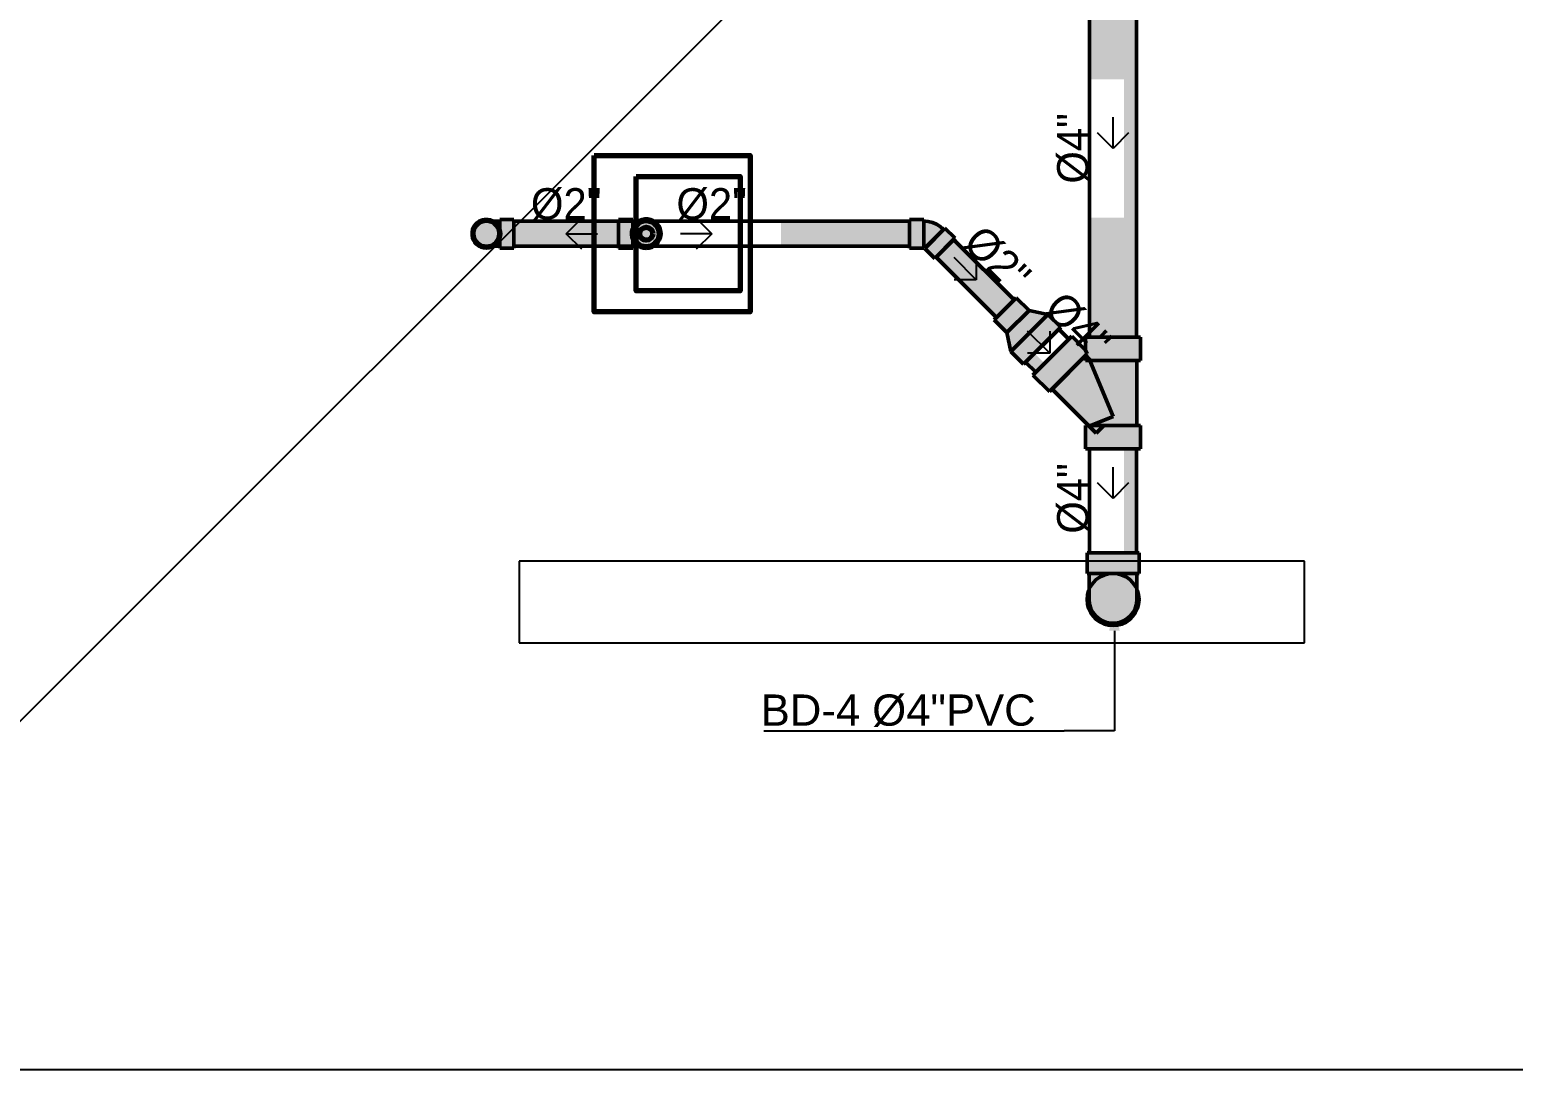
# Model space of a CAD drawing. Header units: metres. Extents: x -232 to 581, y 30 to 789.
# Drawn here: x 349.863 to 353.482, y 380.516 to 383.053 of the extents above; entities that cross this region are included whole.
import ezdxf

# ---------------------------------------------------------------- set-up
doc = ezdxf.new("R2010")
doc.units = ezdxf.units.M
for name, color, linetype in [('_electricos-Leyenda', 7, 'Continuous'), ('A-TEXT', 252, 'Continuous'), ('M-SY-PIPE-STANDARD-Drenaje Ventilacion', 254, 'Continuous'), ('M-SY-PIPE-STANDARD-Sistema Agua Caliente', 10, 'Continuous')]:
    doc.layers.add(name, color=color, linetype=linetype)
doc.layers.add('G-Risr-Std-Nplt', color=7, linetype='Continuous', lineweight=18, plot=False)
doc.layers.add('M-SY-PIPE-STANDARD-Drenaje Sanitario', color=7, linetype='Continuous', true_color=0x726558)
doc.layers.add('P-Fixt-Lav', color=94, linetype='Continuous', lineweight=70)
doc.styles.add('DS-CAST-01', font='GOTHIC.TTF', dxfattribs={"height": 3})
doc.styles.add('Schedule-Header', font='arial.ttf')

# ---------------------------------------------------------------- blocks, each defined once
blk = doc.blocks.new('TECHO ARQ 20.03')
at = {"layer": '_electricos-Leyenda', "color": 30, "true_color": 0xf8991e}
for q in [(229.7805, 105.815), (251.3305, 101.9149)]:
    blk.add_line((225.8805, 101.9149), q, dxfattribs=at)
blk = doc.blocks.new('Aecb_Duct_Rnd_2Line_Open')
at = {"layer": 'G-Risr-Std-Nplt', "color": 0, "linetype": 'ByBlock', "lineweight": -2}
blk.add_circle((0, 0), 1, dxfattribs=at)
blk = doc.blocks.new('_Open90')
at = {"color": 0, "linetype": 'ByBlock', "lineweight": -2}
for p, q in [((-0.5, 0.5), (0, 0)), ((0, 0), (-1, 0)), ((0, 0), (-0.5, -0.5))]:
    blk.add_line(p, q, dxfattribs=at)
blk = doc.blocks.new('DR 20.03.26 LN09')
at = {"layer": 'M-SY-PIPE-STANDARD-Drenaje Sanitario', "linetype": 'Continuous', "lineweight": 50}
for points in [[(-9260.84, -2999.06), (-9258.59, -2999.06), (-9256.34, -2999.06), (-9256.34, -2962.79), (-9258.59, -2962.79), (-9260.84, -2962.79), (-9260.84, -2974.28), (-9257.54, -2974.28), (-9257.54, -2987.58), (-9260.84, -2987.58)], [(-9318.11, -2990.32), (-9318.12, -2990.33), (-9317.5, -2990.33), (-9317.5, -2990.51), (-9316.13, -2990.51), (-9316.13, -2987.76), (-9317.5, -2987.76), (-9317.5, -2987.93), (-9318.12, -2987.93), (-9318.11, -2987.94), (-9318.15, -2987.91), (-9318.4, -2987.81), (-9318.65, -2987.76), (-9318.92, -2987.76), (-9319.17, -2987.81), (-9319.42, -2987.91), (-9319.63, -2988.05), (-9319.82, -2988.23), (-9319.98, -2988.44), (-9320.08, -2988.68), (-9320.15, -2988.93), (-9320.16, -2989.2), (-9320.12, -2989.45), (-9320.04, -2989.7), (-9319.91, -2989.93), (-9319.73, -2990.13), (-9319.53, -2990.29), (-9319.3, -2990.41), (-9319.05, -2990.48), (-9318.78, -2990.51), (-9318.52, -2990.48), (-9318.27, -2990.41)], [(-9320.14, -2988.87), (-9320.16, -2989.13), (-9320.14, -2989.39), (-9320.06, -2989.64), (-9319.95, -2989.87), (-9319.79, -2990.07), (-9319.59, -2990.24), (-9319.37, -2990.38), (-9319.12, -2990.46), (-9318.87, -2990.5), (-9318.61, -2990.49), (-9318.36, -2990.44), (-9318.12, -2990.33), (-9317.5, -2990.33), (-9317.5, -2990.51), (-9316.13, -2990.51), (-9316.13, -2987.76), (-9317.5, -2987.76), (-9317.5, -2987.93), (-9318.12, -2987.93), (-9318.36, -2987.82), (-9318.61, -2987.77), (-9318.87, -2987.76), (-9319.12, -2987.8), (-9319.37, -2987.89), (-9319.59, -2988.02), (-9319.79, -2988.19), (-9319.95, -2988.39), (-9320.06, -2988.62)], [(-9319.96, -2988.96), (-9319.97, -2989.19), (-9319.94, -2989.41), (-9319.87, -2989.62), (-9319.75, -2989.82), (-9319.6, -2989.99), (-9319.43, -2990.13), (-9319.23, -2990.23), (-9319.01, -2990.3), (-9318.78, -2990.32), (-9318.56, -2990.3), (-9318.34, -2990.23), (-9318.14, -2990.13), (-9317.97, -2989.99), (-9317.82, -2989.82), (-9317.7, -2989.62), (-9317.63, -2989.41), (-9317.6, -2989.19), (-9317.61, -2988.96), (-9317.66, -2988.74), (-9317.76, -2988.54), (-9317.89, -2988.35), (-9318.05, -2988.2), (-9318.24, -2988.07), (-9318.45, -2987.99), (-9318.67, -2987.95), (-9318.9, -2987.95), (-9319.12, -2987.99), (-9319.33, -2988.07), (-9319.52, -2988.2), (-9319.68, -2988.35), (-9319.81, -2988.54), (-9319.91, -2988.74)], [(-9316.13, -2989.13), (-9316.13, -2990.32), (-9306.09, -2990.32), (-9306.09, -2989.13), (-9306.09, -2987.94), (-9316.13, -2987.94)], [(-9316.13, -2989.13), (-9316.13, -2990.32), (-9303.79, -2990.32), (-9303.79, -2987.94), (-9316.13, -2987.94)], [(-9306.09, -2987.76), (-9306.09, -2990.51), (-9304.71, -2990.51), (-9304.71, -2990.33), (-9304.09, -2990.33), (-9304.1, -2990.32), (-9304.06, -2990.35), (-9303.82, -2990.45), (-9303.56, -2990.5), (-9303.3, -2990.5), (-9303.04, -2990.45), (-9302.8, -2990.35), (-9302.58, -2990.21), (-9302.39, -2990.03), (-9302.24, -2989.82), (-9302.13, -2989.58), (-9302.07, -2989.33), (-9302.06, -2989.06), (-9302.09, -2988.81), (-9302.18, -2988.56), (-9302.31, -2988.33), (-9302.48, -2988.14), (-9302.69, -2987.97), (-9302.92, -2987.85), (-9303.17, -2987.78), (-9303.43, -2987.76), (-9303.69, -2987.78), (-9303.94, -2987.85), (-9304.1, -2987.94), (-9304.09, -2987.93), (-9304.71, -2987.93), (-9304.71, -2987.76)], [(-9304.84, -2988.93), (-9304.85, -2989.2), (-9304.81, -2989.47), (-9304.72, -2989.72), (-9304.59, -2989.96), (-9304.41, -2990.16), (-9304.2, -2990.33), (-9303.96, -2990.45), (-9303.7, -2990.53), (-9303.43, -2990.55), (-9303.16, -2990.53), (-9302.9, -2990.45), (-9302.66, -2990.33), (-9302.45, -2990.16), (-9302.27, -2989.96), (-9302.14, -2989.72), (-9302.05, -2989.47), (-9302.01, -2989.2), (-9302.02, -2988.93), (-9302.09, -2988.67), (-9302.2, -2988.42), (-9302.35, -2988.2), (-9302.55, -2988.01), (-9302.78, -2987.87), (-9303.03, -2987.77), (-9303.29, -2987.71), (-9303.56, -2987.71), (-9303.83, -2987.77), (-9304.08, -2987.87), (-9304.31, -2988.01), (-9304.5, -2988.2), (-9304.66, -2988.42), (-9304.77, -2988.67)], [(-9304.58, -2988.85), (-9304.61, -2989.07), (-9304.6, -2989.3), (-9304.55, -2989.52), (-9304.46, -2989.72), (-9304.33, -2989.91), (-9304.16, -2990.06), (-9303.97, -2990.19), (-9303.76, -2990.27), (-9303.54, -2990.31), (-9303.32, -2990.31), (-9303.09, -2990.27), (-9302.88, -2990.19), (-9302.69, -2990.06), (-9302.53, -2989.91), (-9302.4, -2989.72), (-9302.31, -2989.52), (-9302.25, -2989.3), (-9302.24, -2989.07), (-9302.27, -2988.85), (-9302.35, -2988.64), (-9302.46, -2988.44), (-9302.61, -2988.27), (-9302.79, -2988.13), (-9302.99, -2988.03), (-9303.2, -2987.96), (-9303.43, -2987.94), (-9303.65, -2987.96), (-9303.87, -2988.03), (-9304.07, -2988.13), (-9304.25, -2988.27), (-9304.4, -2988.44), (-9304.51, -2988.64)], [(-9278.15, -2990.32), (-9278.15, -2989.13), (-9278.15, -2987.94), (-9290.49, -2987.94), (-9290.49, -2990.32)], [(-9278.15, -2987.76), (-9278.15, -2990.51), (-9276.77, -2990.51), (-9276.77, -2990.33), (-9276.73, -2990.34), (-9276.68, -2990.35), (-9276.64, -2990.37), (-9276.59, -2990.39), (-9276.56, -2990.42), (-9276.68, -2990.54), (-9275.71, -2991.52), (-9273.76, -2989.57), (-9274.74, -2988.6), (-9274.86, -2988.72), (-9275.18, -2988.45), (-9275.54, -2988.22), (-9275.94, -2988.06), (-9276.35, -2987.96), (-9276.77, -2987.93), (-9276.77, -2987.76)], [(-9274.74, -2990.54), (-9275.57, -2991.38), (-9269.78, -2997.18), (-9268.94, -2996.34), (-9268.1, -2995.5), (-9273.9, -2989.7)], [(-9268.94, -2996.34), (-9270, -2997.4), (-9268.78, -2998.62), (-9268.4, -3000.44), (-9267.18, -3001.66), (-9265.4, -2999.88), (-9263.62, -2998.1), (-9264.84, -2996.88), (-9266.66, -2996.5), (-9267.88, -2995.28)], [(-9262.56, -2998.99), (-9266.29, -3002.72), (-9264.7, -3004.31), (-9264.45, -3004.06), (-9260.94, -3007.56), (-9261.23, -3007.56), (-9261.23, -3009.81), (-9258.59, -3009.81), (-9255.95, -3009.81), (-9255.95, -3007.56), (-9256.31, -3007.56), (-9256.31, -3001.31), (-9255.95, -3001.31), (-9255.95, -2999.06), (-9258.59, -2999.06), (-9261.23, -2999.06), (-9261.23, -3000.31)], [(-9266.99, -3001.47), (-9266.02, -3002.44), (-9265.17, -3001.6), (-9266.14, -3000.62)], [(-9256.34, -3019.79), (-9256.34, -3009.81), (-9257.54, -3009.81), (-9257.54, -3019.79)], [(-9261.09, -3019.79), (-9261.09, -3021.79), (-9260.87, -3021.79), (-9260.87, -3023.27), (-9261.01, -3023.66), (-9261.08, -3024.06), (-9261.09, -3024.48), (-9261.02, -3024.89), (-9260.89, -3025.28), (-9260.69, -3025.65), (-9260.44, -3025.97), (-9260.13, -3026.26), (-9259.79, -3026.48), (-9259.41, -3026.65), (-9259.01, -3026.75), (-9258.59, -3026.79), (-9258.18, -3026.75), (-9257.78, -3026.65), (-9257.4, -3026.48), (-9257.05, -3026.26), (-9256.75, -3025.97), (-9256.49, -3025.65), (-9256.3, -3025.28), (-9256.17, -3024.89), (-9256.1, -3024.48), (-9256.1, -3024.06), (-9256.17, -3023.66), (-9256.31, -3023.27), (-9256.31, -3021.79), (-9256.09, -3021.79), (-9256.09, -3019.79)], [(-9260.8, -3023.87), (-9260.84, -3024.29), (-9260.8, -3024.7), (-9260.69, -3025.1), (-9260.51, -3025.47), (-9260.26, -3025.8), (-9259.95, -3026.08), (-9259.6, -3026.3), (-9259.21, -3026.45), (-9258.8, -3026.53), (-9258.39, -3026.53), (-9257.98, -3026.45), (-9257.59, -3026.3), (-9257.24, -3026.08), (-9256.93, -3025.8), (-9256.68, -3025.47), (-9256.49, -3025.1), (-9256.38, -3024.7), (-9256.34, -3024.29), (-9256.38, -3023.87), (-9256.49, -3023.48), (-9256.68, -3023.1), (-9256.93, -3022.77), (-9257.24, -3022.49), (-9257.59, -3022.27), (-9257.98, -3022.12), (-9258.39, -3022.05), (-9258.8, -3022.05), (-9259.21, -3022.12), (-9259.6, -3022.27), (-9259.95, -3022.49), (-9260.26, -3022.77), (-9260.51, -3023.1), (-9260.69, -3023.48)]]:
    blk.add_hatch(color=251, dxfattribs=at).paths.add_polyline_path(points, flags=0)
at = {"layer": 'A-TEXT', "linetype": 'ByBlock', "lineweight": -2}
for p, q in [((-9258.46, -3027.29, -17.7), (-9258.46, -3036.9, -17.7)), ((-9292.12, -3036.9, -17.7), (-9263.3, -3036.9, -17.7)), ((-9258.46, -3036.9, -17.7), (-9263.3, -3036.9, -17.7))]:
    blk.add_line(p, q, dxfattribs=at)
at = {"layer": 'A-TEXT'}
blk.add_solid([(-9258.96, -3027.29, -17.7), (-9258.46, -3024.29, -17.7), (-9257.96, -3027.29, -17.7)], dxfattribs=at)
at = {"layer": 'M-SY-PIPE-STANDARD-Drenaje Sanitario', "color": 251, "linetype": 'Continuous', "lineweight": 50}
for points in [[(-9260.84, -2962.79), (-9260.84, -2999.06)], [(-9256.34, -2999.06), (-9256.34, -2962.79)], [(-9318.78, -2990.51), (-9318.52, -2990.48), (-9318.27, -2990.41), (-9318.04, -2990.29), (-9317.84, -2990.13), (-9317.66, -2989.93), (-9317.53, -2989.7), (-9317.45, -2989.45), (-9317.41, -2989.2), (-9317.42, -2988.93), (-9317.49, -2988.68), (-9317.59, -2988.44), (-9317.75, -2988.23), (-9317.94, -2988.05), (-9318.15, -2987.91), (-9318.4, -2987.81), (-9318.65, -2987.76), (-9318.92, -2987.76), (-9319.17, -2987.81), (-9319.42, -2987.91), (-9319.63, -2988.05), (-9319.82, -2988.23), (-9319.98, -2988.44), (-9320.08, -2988.68), (-9320.15, -2988.93), (-9320.16, -2989.2), (-9320.12, -2989.45), (-9320.04, -2989.7), (-9319.91, -2989.93), (-9319.73, -2990.13), (-9319.53, -2990.29), (-9319.3, -2990.41), (-9319.05, -2990.48), (-9318.78, -2990.51)], [(-9317.5, -2988.63), (-9317.62, -2988.4), (-9317.78, -2988.19), (-9317.98, -2988.02), (-9318.21, -2987.88), (-9318.45, -2987.8), (-9318.71, -2987.76), (-9318.97, -2987.77), (-9319.23, -2987.83), (-9319.47, -2987.94), (-9319.68, -2988.09), (-9319.86, -2988.28), (-9320.01, -2988.5), (-9320.1, -2988.74), (-9320.15, -2989), (-9320.15, -2989.26), (-9320.1, -2989.52), (-9320.01, -2989.76), (-9319.86, -2989.98), (-9319.68, -2990.17), (-9319.47, -2990.32), (-9319.23, -2990.43), (-9318.97, -2990.49), (-9318.71, -2990.5), (-9318.45, -2990.46), (-9318.21, -2990.38), (-9317.98, -2990.24), (-9317.78, -2990.07), (-9317.62, -2989.86), (-9317.5, -2989.63)], [(-9318.78, -2990.33), (-9318.56, -2990.31), (-9318.34, -2990.25), (-9318.13, -2990.14), (-9317.95, -2990), (-9317.8, -2989.83), (-9317.69, -2989.63), (-9317.62, -2989.41), (-9317.58, -2989.19), (-9317.59, -2988.96), (-9317.65, -2988.74), (-9317.74, -2988.53), (-9317.88, -2988.34), (-9318.04, -2988.18), (-9318.23, -2988.06), (-9318.45, -2987.98), (-9318.67, -2987.93), (-9318.9, -2987.93), (-9319.12, -2987.98), (-9319.34, -2988.06), (-9319.53, -2988.18), (-9319.69, -2988.34), (-9319.83, -2988.53), (-9319.92, -2988.74), (-9319.98, -2988.96), (-9319.99, -2989.19), (-9319.95, -2989.41), (-9319.88, -2989.63), (-9319.77, -2989.83), (-9319.62, -2990), (-9319.44, -2990.14), (-9319.23, -2990.25), (-9319.01, -2990.31), (-9318.78, -2990.33)], [(-9318.78, -2990.33), (-9319.01, -2990.31), (-9319.22, -2990.25), (-9319.42, -2990.15), (-9319.6, -2990.02), (-9319.75, -2989.86), (-9319.86, -2989.67), (-9319.94, -2989.46), (-9319.98, -2989.24), (-9319.98, -2989.02), (-9319.94, -2988.8), (-9319.86, -2988.59), (-9319.75, -2988.41), (-9319.6, -2988.24), (-9319.42, -2988.11), (-9319.22, -2988.01), (-9319.01, -2987.95), (-9318.78, -2987.93)], [(-9317.5, -2987.93), (-9318.78, -2987.93)], [(-9317.5, -2987.93), (-9318.78, -2987.93)], [(-9317.5, -2987.76), (-9317.5, -2988.63)], [(-9317.5, -2987.76), (-9316.13, -2987.76)], [(-9317.5, -2987.76), (-9317.5, -2990.51)], [(-9316.13, -2987.76), (-9317.5, -2987.76)], [(-9317.5, -2990.33), (-9317.5, -2987.93)], [(-9317.5, -2990.33), (-9317.5, -2987.93)], [(-9316.13, -2990.51), (-9316.13, -2987.76)], [(-9316.13, -2990.51), (-9316.13, -2987.76)], [(-9306.09, -2987.94), (-9316.13, -2987.94)], [(-9316.13, -2987.94), (-9316.13, -2990.32)], [(-9278.15, -2987.94), (-9316.13, -2987.94)], [(-9316.13, -2987.94), (-9316.13, -2990.32)], [(-9306.09, -2987.76), (-9306.09, -2990.51)], [(-9304.71, -2987.76), (-9306.09, -2987.76)], [(-9306.09, -2990.32), (-9306.09, -2987.94)], [(-9303.43, -2990.55), (-9303.7, -2990.53), (-9303.96, -2990.45), (-9304.2, -2990.33), (-9304.41, -2990.16), (-9304.59, -2989.96), (-9304.72, -2989.72), (-9304.81, -2989.47), (-9304.85, -2989.2), (-9304.84, -2988.93), (-9304.77, -2988.67), (-9304.66, -2988.42), (-9304.5, -2988.2), (-9304.31, -2988.01), (-9304.08, -2987.87), (-9303.83, -2987.77), (-9303.56, -2987.71), (-9303.29, -2987.71), (-9303.03, -2987.77), (-9302.78, -2987.87), (-9302.55, -2988.01), (-9302.35, -2988.2), (-9302.2, -2988.42), (-9302.09, -2988.67), (-9302.02, -2988.93), (-9302.01, -2989.2), (-9302.05, -2989.47), (-9302.14, -2989.72), (-9302.27, -2989.96), (-9302.45, -2990.16), (-9302.66, -2990.33), (-9302.9, -2990.45), (-9303.16, -2990.53), (-9303.43, -2990.55)], [(-9303.43, -2990.55), (-9303.16, -2990.53), (-9302.9, -2990.45), (-9302.66, -2990.33), (-9302.45, -2990.16), (-9302.27, -2989.96), (-9302.14, -2989.72), (-9302.05, -2989.47), (-9302.01, -2989.2), (-9302.02, -2988.93), (-9302.09, -2988.67), (-9302.2, -2988.42), (-9302.35, -2988.2), (-9302.55, -2988.01), (-9302.78, -2987.87), (-9303.03, -2987.77), (-9303.29, -2987.71), (-9303.56, -2987.71), (-9303.83, -2987.77), (-9304.08, -2987.87), (-9304.31, -2988.01), (-9304.5, -2988.2), (-9304.66, -2988.42), (-9304.77, -2988.67), (-9304.84, -2988.93), (-9304.85, -2989.2), (-9304.81, -2989.47), (-9304.72, -2989.72), (-9304.59, -2989.96), (-9304.41, -2990.16), (-9304.2, -2990.33), (-9303.96, -2990.45), (-9303.7, -2990.53), (-9303.43, -2990.55)], [(-9303.43, -2987.76), (-9303.69, -2987.78), (-9303.94, -2987.85), (-9304.17, -2987.97), (-9304.38, -2988.14), (-9304.55, -2988.33), (-9304.68, -2988.56), (-9304.76, -2988.81), (-9304.8, -2989.06), (-9304.79, -2989.33), (-9304.73, -2989.58), (-9304.62, -2989.82), (-9304.47, -2990.03), (-9304.28, -2990.21), (-9304.06, -2990.35), (-9303.82, -2990.45), (-9303.56, -2990.5), (-9303.3, -2990.5), (-9303.04, -2990.45), (-9302.8, -2990.35), (-9302.58, -2990.21), (-9302.39, -2990.03), (-9302.24, -2989.82), (-9302.13, -2989.58), (-9302.07, -2989.33), (-9302.06, -2989.06), (-9302.09, -2988.81), (-9302.18, -2988.56), (-9302.31, -2988.33), (-9302.48, -2988.14), (-9302.69, -2987.97), (-9302.92, -2987.85), (-9303.17, -2987.78), (-9303.43, -2987.76)], [(-9304.71, -2988.63), (-9304.71, -2987.76)], [(-9304.71, -2987.93), (-9304.71, -2990.33)], [(-9303.43, -2987.93), (-9304.71, -2987.93)], [(-9303.43, -2987.93), (-9303.66, -2987.95), (-9303.88, -2988.01), (-9304.08, -2988.12), (-9304.26, -2988.26), (-9304.41, -2988.43), (-9304.52, -2988.63), (-9304.6, -2988.85), (-9304.63, -2989.07), (-9304.62, -2989.3), (-9304.57, -2989.52), (-9304.47, -2989.73), (-9304.34, -2989.92), (-9304.17, -2990.08), (-9303.98, -2990.2), (-9303.77, -2990.28), (-9303.54, -2990.33), (-9303.31, -2990.33), (-9303.09, -2990.28), (-9302.88, -2990.2), (-9302.69, -2990.08), (-9302.52, -2989.92), (-9302.39, -2989.73), (-9302.29, -2989.52), (-9302.24, -2989.3), (-9302.23, -2989.07), (-9302.26, -2988.85), (-9302.33, -2988.63), (-9302.45, -2988.43), (-9302.6, -2988.26), (-9302.78, -2988.12), (-9302.98, -2988.01), (-9303.2, -2987.95), (-9303.43, -2987.93)], [(-9303.43, -2990.3), (-9303.21, -2990.28), (-9302.99, -2990.22), (-9302.8, -2990.12), (-9302.62, -2989.98), (-9302.47, -2989.81), (-9302.36, -2989.62), (-9302.29, -2989.41), (-9302.26, -2989.19), (-9302.27, -2988.96), (-9302.32, -2988.75), (-9302.41, -2988.54), (-9302.54, -2988.36), (-9302.7, -2988.21), (-9302.89, -2988.09), (-9303.1, -2988.01), (-9303.32, -2987.96), (-9303.54, -2987.96), (-9303.76, -2988.01), (-9303.97, -2988.09), (-9304.15, -2988.21), (-9304.31, -2988.36), (-9304.44, -2988.54), (-9304.54, -2988.75), (-9304.59, -2988.96), (-9304.6, -2989.19), (-9304.57, -2989.41), (-9304.49, -2989.62), (-9304.38, -2989.81), (-9304.24, -2989.98), (-9304.06, -2990.12), (-9303.86, -2990.22), (-9303.65, -2990.28), (-9303.43, -2990.3)], [(-9303.43, -2990.3), (-9303.21, -2990.28), (-9302.99, -2990.22), (-9302.8, -2990.12), (-9302.62, -2989.98), (-9302.47, -2989.81), (-9302.36, -2989.62), (-9302.29, -2989.41), (-9302.26, -2989.19), (-9302.27, -2988.96), (-9302.32, -2988.75), (-9302.41, -2988.54), (-9302.54, -2988.36), (-9302.7, -2988.21), (-9302.89, -2988.09), (-9303.1, -2988.01), (-9303.32, -2987.96), (-9303.54, -2987.96), (-9303.76, -2988.01), (-9303.97, -2988.09), (-9304.15, -2988.21), (-9304.31, -2988.36), (-9304.44, -2988.54), (-9304.54, -2988.75), (-9304.59, -2988.96), (-9304.6, -2989.19), (-9304.57, -2989.41), (-9304.49, -2989.62), (-9304.38, -2989.81), (-9304.24, -2989.98), (-9304.06, -2990.12), (-9303.86, -2990.22), (-9303.65, -2990.28), (-9303.43, -2990.3)], [(-9278.15, -2987.76), (-9278.15, -2990.51)], [(-9278.15, -2987.76), (-9276.77, -2987.76)], [(-9278.15, -2990.32), (-9278.15, -2987.94)], [(-9276.77, -2990.51), (-9276.77, -2987.76)], [(-9276.77, -2990.33), (-9276.77, -2987.93)], [(-9276.77, -2987.93), (-9276.35, -2987.96), (-9275.94, -2988.06), (-9275.54, -2988.22), (-9275.18, -2988.45), (-9274.86, -2988.72)], [(-9317.5, -2989.63), (-9317.5, -2990.51)], [(-9304.71, -2990.51), (-9304.71, -2989.63)], [(-9274.74, -2988.6), (-9276.68, -2990.54)], [(-9274.86, -2988.72), (-9276.56, -2990.42)], [(-9275.71, -2991.52), (-9273.76, -2989.57)], [(-9273.9, -2989.7), (-9275.57, -2991.38)], [(-9274.74, -2988.6), (-9273.76, -2989.57)], [(-9268.1, -2995.5), (-9273.9, -2989.7)], [(-9318.78, -2990.33), (-9317.5, -2990.33)], [(-9318.78, -2990.33), (-9317.5, -2990.33)], [(-9317.5, -2990.51), (-9316.13, -2990.51)], [(-9316.13, -2990.51), (-9317.5, -2990.51)], [(-9316.13, -2990.32), (-9306.09, -2990.32)], [(-9316.13, -2990.32), (-9278.15, -2990.32)], [(-9304.71, -2990.51), (-9306.09, -2990.51)], [(-9304.71, -2990.33), (-9303.43, -2990.33)], [(-9278.15, -2990.51), (-9276.77, -2990.51)], [(-9276.56, -2990.42), (-9276.6, -2990.39), (-9276.66, -2990.36), (-9276.71, -2990.34), (-9276.77, -2990.33)], [(-9276.68, -2990.54), (-9275.71, -2991.52)], [(-9275.57, -2991.38), (-9269.78, -2997.18)], [(-9269.78, -2997.18), (-9268.1, -2995.5)], [(-9267.88, -2995.28), (-9268.94, -2996.34)], [(-9266.66, -2996.5), (-9267.88, -2995.28)], [(-9268.94, -2996.34), (-9270, -2997.4)], [(-9268.78, -2998.62), (-9266.66, -2996.5)], [(-9264.84, -2996.88), (-9268.4, -3000.44)], [(-9267.72, -2997.56), (-9266.66, -2996.5)], [(-9266.66, -2996.5), (-9264.84, -2996.88)], [(-9264.84, -2996.88), (-9266.62, -2998.66)], [(-9263.62, -2998.1), (-9264.84, -2996.88)], [(-9268.78, -2998.62), (-9270, -2997.4)], [(-9268.78, -2998.62), (-9267.72, -2997.56)], [(-9263.81, -2998.29), (-9266.99, -3001.47)], [(-9265.4, -2999.88), (-9263.62, -2998.1)], [(-9262.84, -2999.26), (-9263.81, -2998.29)], [(-9268.4, -3000.44), (-9268.78, -2998.62)], [(-9266.62, -2998.66), (-9268.4, -3000.44)], [(-9262.56, -2998.99), (-9266.29, -3002.72)], [(-9266.02, -3002.44), (-9262.84, -2999.26)], [(-9261.23, -3000.31), (-9262.56, -2998.99)], [(-9258.59, -2999.06), (-9261.23, -2999.06)], [(-9261.23, -3000.31), (-9261.23, -2999.06)], [(-9260.84, -2999.06), (-9256.34, -2999.06)], [(-9255.95, -2999.06), (-9258.59, -2999.06)], [(-9255.95, -3001.31), (-9255.95, -2999.06)], [(-9267.18, -3001.66), (-9268.4, -3000.44)], [(-9267.18, -3001.66), (-9265.4, -2999.88)], [(-9264.7, -3004.31), (-9261.08, -3000.69)], [(-9264.45, -3004.06), (-9261.22, -3000.83)], [(-9261.08, -3000.69), (-9261.23, -3000.31)], [(-9261.23, -3001.31), (-9261.23, -3000.84)], [(-9261.22, -3000.83), (-9260.74, -3001.31)], [(-9266.99, -3001.47), (-9266.02, -3002.44)], [(-9261.23, -3001.31), (-9258.59, -3001.31)], [(-9260.74, -3001.31), (-9260.74, -3001.31), (-9260.82, -3001.31)], [(-9260.74, -3001.31), (-9260.82, -3001.31)], [(-9260.82, -3001.31), (-9258.59, -3006.69)], [(-9256.31, -3001.31), (-9260.74, -3001.31)], [(-9258.59, -3001.31), (-9255.95, -3001.31)], [(-9256.31, -3007.56), (-9256.31, -3001.31)], [(-9264.7, -3004.31), (-9266.29, -3002.72)], [(-9260.21, -3008.3), (-9264.45, -3004.06)], [(-9258.59, -3006.69), (-9260.71, -3007.56)], [(-9258.59, -3007.56), (-9261.23, -3007.56)], [(-9261.23, -3009.81), (-9261.23, -3007.56)], [(-9260.71, -3007.56), (-9259.47, -3007.56)], [(-9259.47, -3007.56), (-9260.21, -3008.3)], [(-9256.31, -3007.56), (-9259.47, -3007.56)], [(-9255.95, -3007.56), (-9258.59, -3007.56)], [(-9255.95, -3009.81), (-9255.95, -3007.56)], [(-9261.23, -3009.81), (-9258.59, -3009.81)], [(-9260.84, -3009.81), (-9260.84, -3019.79)], [(-9256.34, -3009.81), (-9260.84, -3009.81)], [(-9258.59, -3009.81), (-9255.95, -3009.81)], [(-9256.34, -3019.79), (-9256.34, -3009.81)], [(-9256.09, -3019.79), (-9261.09, -3019.79)], [(-9261.09, -3019.79), (-9261.09, -3021.79)], [(-9260.84, -3019.79), (-9256.34, -3019.79)], [(-9256.09, -3019.79), (-9256.09, -3021.79)], [(-9258.59, -3021.79), (-9259.03, -3021.83), (-9259.45, -3021.94), (-9259.84, -3022.12), (-9260.2, -3022.37), (-9260.51, -3022.68), (-9260.76, -3023.04), (-9260.94, -3023.43), (-9261.05, -3023.85), (-9261.09, -3024.29), (-9261.05, -3024.72), (-9260.94, -3025.14), (-9260.76, -3025.54), (-9260.51, -3025.89), (-9260.2, -3026.2), (-9259.84, -3026.45), (-9259.45, -3026.64), (-9259.03, -3026.75), (-9258.59, -3026.79)], [(-9261.09, -3021.79), (-9256.09, -3021.79)], [(-9256.31, -3021.79), (-9260.87, -3021.79)], [(-9260.87, -3021.79), (-9260.87, -3024.29)], [(-9258.59, -3026.79), (-9258.16, -3026.75), (-9257.74, -3026.64), (-9257.34, -3026.45), (-9256.99, -3026.2), (-9256.68, -3025.89), (-9256.43, -3025.54), (-9256.24, -3025.14), (-9256.13, -3024.72), (-9256.09, -3024.29), (-9256.13, -3023.85), (-9256.24, -3023.43), (-9256.43, -3023.04), (-9256.68, -3022.68), (-9256.99, -3022.37), (-9257.34, -3022.12), (-9257.74, -3021.94), (-9258.16, -3021.83), (-9258.59, -3021.79)], [(-9256.31, -3024.29), (-9256.31, -3021.79)], [(-9256.31, -3024.29), (-9256.35, -3024.71), (-9256.47, -3025.11), (-9256.65, -3025.49), (-9256.91, -3025.82), (-9257.22, -3026.11), (-9257.58, -3026.33), (-9257.97, -3026.48), (-9258.38, -3026.56), (-9258.8, -3026.56), (-9259.22, -3026.48), (-9259.61, -3026.33), (-9259.97, -3026.11), (-9260.28, -3025.82), (-9260.53, -3025.49), (-9260.72, -3025.11), (-9260.84, -3024.71), (-9260.87, -3024.29)]]:
    blk.add_lwpolyline(points, dxfattribs=at)
at = {"layer": 'M-SY-PIPE-STANDARD-Sistema Agua Caliente'}
for p, q in [((-9240.2, -3020.59), (-9315.63, -3020.59)), ((-9315.63, -3020.59), (-9315.63, -3028.46)), ((-9240.2, -3028.46), (-9240.2, -3020.59)), ((-9315.63, -3028.46), (-9240.2, -3028.46))]:
    blk.add_line(p, q, dxfattribs=at)
at = {"layer": 'P-Fixt-Lav', "color": 94, "linetype": 'Continuous', "lineweight": 70}
for points in [[(-9308.43, -2981.63), (-9293.43, -2981.63), (-9293.43, -2996.63), (-9308.43, -2996.63)], [(-9304.39, -2983.63), (-9294.39, -2983.63), (-9294.39, -2994.63), (-9304.39, -2994.63)]]:
    blk.add_lwpolyline(points, close=True, dxfattribs=at)
blk.add_circle((-9303.43, -2989.13), 0.625, dxfattribs=at)
at = {"layer": 'M-SY-PIPE-STANDARD-Drenaje Sanitario', "color": 251, "linetype": 'Continuous', "lineweight": -3, "ltscale": 0.5}
for p, xscale, yscale, zscale in [((-9318.78, -2989.13), 1.375, 1.375, 1.375), ((-9303.43, -2989.13), 1.1719, 1.1719, 1.1719), ((-9258.59, -3024.29), 2.5, 2.5, 2.5)]:
    blk.add_blockref('Aecb_Duct_Rnd_2Line_Open', p, dxfattribs=dict(at, xscale=xscale, yscale=yscale, zscale=zscale))
at = {"layer": 'M-SY-PIPE-STANDARD-Drenaje Ventilacion', "color": 254, "linetype": 'Continuous', "lineweight": -3, "xscale": 3, "yscale": 3, "zscale": 3}
for p, rotation in [((-9258.59, -2980.93), 270), ((-9311.11, -2989.13), 180), ((-9271.73, -2993.55), 314.9999999999799), ((-9264.67, -3000.61), 315), ((-9258.59, -3014.57), 270)]:
    blk.add_blockref('_Open90', p, dxfattribs=dict(at, rotation=rotation))
blk.add_blockref('_Open90', (-9297.14, -2989.13), dxfattribs=at)
at = {"layer": 'A-TEXT', "style": 'Schedule-Header'}
blk.add_text('BD-4 Ø4"PVC', height=3, dxfattribs=at).set_placement((-9292.43, -3036.41, -17.7))
at = {"layer": 'M-SY-PIPE-STANDARD-Drenaje Ventilacion', "color": 254, "linetype": 'Continuous', "lineweight": -3, "char_height": 3, "attachment_point": 5, "style": 'DS-CAST-01'}
for s, insert, rotation in [('%%C4"', (-9262.41, -2980.93), 90), ('%%C2"', (-9269.73, -2991.56), 315), ('%%C4"', (-9261.96, -2997.91), 315), ('%%C4"', (-9262.41, -3014.57), 90)]:
    blk.add_mtext(s, dxfattribs=dict(at, insert=insert, rotation=rotation))
for insert in [(-9311.11, -2986.31), (-9297.14, -2986.31)]:
    blk.add_mtext('%%C2"', dxfattribs=dict(at, insert=insert))

msp = doc.modelspace()

# ---------------------------------------------------------------- block references
at = {"color": 1}
msp.add_blockref('TECHO ARQ 20.03', (123.1094, 278.6006), dxfattribs=at)
at = {"layer": 'M-SY-PIPE-STANDARD-Drenaje Sanitario', "xscale": 0.02539304808409144, "yscale": 0.02539304808409144, "zscale": 0.02539304808409144}
msp.add_blockref('DR 20.03.26 LN09', (587.6094, 458.4578), dxfattribs=at)

doc.saveas('drawing.dxf')
